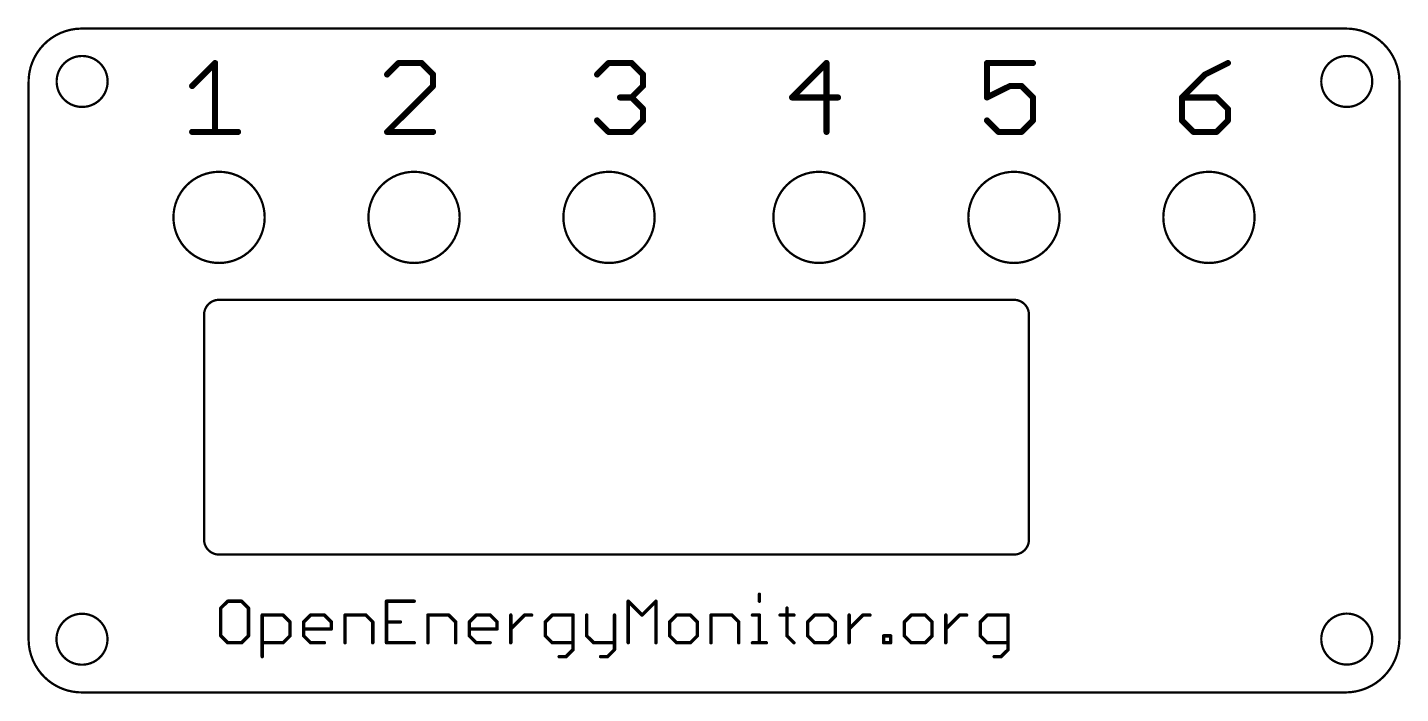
# Model space of a CAD drawing. Extents: x 1 to 175, y -47 to 184.
# Drawn here: x 1.2 to 92.8, y 0.7 to 45.2 of the extents above; entities that cross this region are included whole.
import ezdxf

# ---------------------------------------------------------------- set-up
doc = ezdxf.new("R2010")
doc.units = 0
doc.layers.add('20', color=53, linetype='CONTINUOUS')

msp = doc.modelspace()

# ---------------------------------------------------------------- linework, layer by layer
at = {"layer": '20'}
for points, const_width in [([(4.8, 45.1, 0.4142), (1.3, 41.5)], 0.15), ([(4.8, 45.1375, 1), (4.8, 45.0625)], 0.075), ([(4.8005, 45.0625, 1), (4.7995, 45.1375)], 0.075), ([(92.7, 41.6, 0.4142), (89.1, 45.1)], 0.15), ([(89.0995, 45.1375, 1), (89.1005, 45.0625)], 0.075), ([(89.1, 45.0625, 1), (89.1, 45.1375)], 0.075), ([(4.87, 39.87, 1), (4.87, 43.27, 1), (4.87, 39.87)], 0.15), ([(89.19, 39.87, 1), (89.19, 43.27, 1), (89.19, 39.87)], 0.15), ([(13.8373, 42.8007, 1), (13.6341, 42.8007)], 0.2032), ([(13.8076, 42.7289, 1), (13.6639, 42.8726)], 0.2032), ([(25.1314, 42.1063, 1), (25.275, 41.9626)], 0.2032), ([(25.9695, 42.9023, 1), (25.9695, 42.6991)], 0.2032), ([(26.0413, 42.7289, 1), (25.8976, 42.8726)], 0.2032), ([(27.5738, 42.8726, 1), (27.4301, 42.7289)], 0.2032), ([(27.502, 42.6991, 1), (27.502, 42.9023)], 0.2032), ([(28.3698, 42.0345, 1), (28.1666, 42.0345)], 0.2032), ([(28.1964, 41.9626, 1), (28.3401, 42.1063)], 0.2032), ([(39.1314, 42.1063, 1), (39.275, 41.9626)], 0.2032), ([(39.9695, 42.9023, 1), (39.9695, 42.6991)], 0.2032), ([(40.0413, 42.7289, 1), (39.8976, 42.8726)], 0.2032), ([(41.5738, 42.8726, 1), (41.4301, 42.7289)], 0.2032), ([(41.502, 42.6991, 1), (41.502, 42.9023)], 0.2032), ([(42.3698, 42.0345, 1), (42.1666, 42.0345)], 0.2032), ([(42.1964, 41.9626, 1), (42.3401, 42.1063)], 0.2032), ([(54.6036, 42.8007, 1), (54.4004, 42.8007)], 0.2032), ([(54.5738, 42.7289, 1), (54.4301, 42.8726)], 0.2032), ([(65.2032, 42.9023, 1), (65.2032, 42.6991)], 0.2032), ([(65.3048, 42.8007, 1), (65.1016, 42.8007)], 0.2032), ([(68.2682, 42.6991, 1), (68.2682, 42.9023)], 0.2032), ([(79.6903, 42.1253, 1), (79.7811, 41.9436)], 0.2032), ([(79.8076, 41.9626, 1), (79.6639, 42.1063)], 0.2032), ([(81.3137, 42.7099, 1), (81.2228, 42.8916)], 0.2032), ([(1.3375, 41.5, 1), (1.2625, 41.5)], 0.075), ([(1.2625, 41.4995, 1), (1.3375, 41.5005)], 0.075), ([(12.1314, 41.3401, 1), (12.275, 41.1964)], 0.2032), ([(28.1666, 41.2682, 1), (28.3698, 41.2682)], 0.2032), ([(28.3401, 41.1964, 1), (28.1964, 41.3401)], 0.2032), ([(42.1666, 41.2682, 1), (42.3698, 41.2682)], 0.2032), ([(42.3401, 41.1964, 1), (42.1964, 41.3401)], 0.2032), ([(66.7357, 41.3698, 1), (66.7357, 41.1666)], 0.2032), ([(66.7811, 41.1773, 1), (66.6903, 41.3591)], 0.2032), ([(67.5738, 41.3401, 1), (67.4301, 41.1964)], 0.2032), ([(67.502, 41.1666, 1), (67.502, 41.3698)], 0.2032), ([(92.7375, 41.6, 1), (92.6625, 41.6)], 0.075), ([(92.6625, 41.5995, 1), (92.7375, 41.6005)], 0.075), ([(40.7357, 40.6036, 1), (40.7357, 40.4004)], 0.2032), ([(41.5738, 40.5738, 1), (41.4301, 40.4301)], 0.2032), ([(41.4301, 40.5738, 1), (41.5738, 40.4301)], 0.2032), ([(41.502, 40.4004, 1), (41.502, 40.6036)], 0.2032), ([(52.2032, 40.6036, 1), (52.2032, 40.4004)], 0.2032), ([(52.1314, 40.5738, 1), (52.275, 40.4301)], 0.2032), ([(55.2682, 40.4004, 1), (55.2682, 40.6036)], 0.2032), ([(65.1578, 40.5928, 1), (65.2486, 40.4111)], 0.2032), ([(65.1016, 40.502, 1), (65.3048, 40.502)], 0.2032), ([(68.3698, 40.502, 1), (68.1666, 40.502)], 0.2032), ([(68.1964, 40.4301, 1), (68.3401, 40.5738)], 0.2032), ([(78.3048, 40.502, 1), (78.1016, 40.502)], 0.2032), ([(78.2032, 40.6036, 1), (78.2032, 40.4004)], 0.2032), ([(78.1314, 40.5738, 1), (78.275, 40.4301)], 0.2032), ([(80.5738, 40.5738, 1), (80.4301, 40.4301)], 0.2032), ([(80.502, 40.4004, 1), (80.502, 40.6036)], 0.2032), ([(42.3698, 39.7357, 1), (42.1666, 39.7357)], 0.2032), ([(42.1964, 39.6639, 1), (42.3401, 39.8076)], 0.2032), ([(81.3698, 39.7357, 1), (81.1666, 39.7357)], 0.2032), ([(81.1964, 39.6639, 1), (81.3401, 39.8076)], 0.2032), ([(39.275, 39.0413, 1), (39.1314, 38.8976)], 0.2032), ([(42.1666, 38.9695, 1), (42.3698, 38.9695)], 0.2032), ([(42.3401, 38.8976, 1), (42.1964, 39.0413)], 0.2032), ([(65.275, 39.0413, 1), (65.1314, 38.8976)], 0.2032), ([(68.1666, 38.9695, 1), (68.3698, 38.9695)], 0.2032), ([(68.3401, 38.8976, 1), (68.1964, 39.0413)], 0.2032), ([(78.275, 39.0413, 1), (78.1314, 38.8976)], 0.2032), ([(78.1016, 38.9695, 1), (78.3048, 38.9695)], 0.2032), ([(81.1666, 38.9695, 1), (81.3698, 38.9695)], 0.2032), ([(81.3401, 38.8976, 1), (81.1964, 39.0413)], 0.2032), ([(12.2032, 38.3048, 1), (12.2032, 38.1016)], 0.2032), ([(13.6341, 38.2032, 1), (13.8373, 38.2032)], 0.2032), ([(15.2682, 38.1016, 1), (15.2682, 38.3048)], 0.2032), ([(25.2032, 38.3048, 1), (25.2032, 38.1016)], 0.2032), ([(25.1314, 38.275, 1), (25.275, 38.1314)], 0.2032), ([(28.2682, 38.1016, 1), (28.2682, 38.3048)], 0.2032), ([(39.9695, 38.3048, 1), (39.9695, 38.1016)], 0.2032), ([(39.8976, 38.1314, 1), (40.0413, 38.275)], 0.2032), ([(41.4301, 38.275, 1), (41.5738, 38.1314)], 0.2032), ([(41.502, 38.1016, 1), (41.502, 38.3048)], 0.2032), ([(54.4004, 38.2032, 1), (54.6036, 38.2032)], 0.2032), ([(65.9695, 38.3048, 1), (65.9695, 38.1016)], 0.2032), ([(65.8976, 38.1314, 1), (66.0413, 38.275)], 0.2032), ([(67.4301, 38.275, 1), (67.5738, 38.1314)], 0.2032), ([(67.502, 38.1016, 1), (67.502, 38.3048)], 0.2032), ([(78.9695, 38.3048, 1), (78.9695, 38.1016)], 0.2032), ([(78.8976, 38.1314, 1), (79.0413, 38.275)], 0.2032), ([(80.4301, 38.275, 1), (80.5738, 38.1314)], 0.2032), ([(80.502, 38.1016, 1), (80.502, 38.3048)], 0.2032), ([(14, 29.4586, 1), (14, 35.5414, 1), (14, 29.4586)], 0.15), ([(27, 29.4586, 1), (27, 35.5414, 1), (27, 29.4586)], 0.15), ([(40, 29.4586, 1), (40, 35.5414, 1), (40, 29.4586)], 0.15), ([(54, 29.4586, 1), (54, 35.5414, 1), (54, 29.4586)], 0.15), ([(67, 29.4586, 1), (67, 35.5414, 1), (67, 29.4586)], 0.15), ([(80, 29.4586, 1), (80, 35.5414, 1), (80, 29.4586)], 0.15), ([(14, 27, 0.4142), (13, 26)], 0.1524), ([(14, 27.0381, 1), (14, 26.9619)], 0.0762), ([(14, 26.9619, 1), (14, 27.0381)], 0.0762), ([(68, 26, 0.4142), (67, 27)], 0.1524), ([(67, 27.0381, 1), (67, 26.9619)], 0.0762), ([(67, 26.9619, 1), (67, 27.0381)], 0.0762), ([(13.0381, 26, 1), (12.9619, 26)], 0.0762), ([(12.9619, 26, 1), (13.0381, 26)], 0.0762), ([(68.0381, 26, 1), (67.9619, 26)], 0.0762), ([(67.9619, 26, 1), (68.0381, 26)], 0.0762), ([(13, 11, 0.4142), (14, 10)], 0.1524), ([(13.0381, 11, 1), (12.9619, 11)], 0.0762), ([(12.9619, 11, 1), (13.0381, 11)], 0.0762), ([(67, 10, 0.4142), (68, 11)], 0.1524), ([(68.0381, 11, 1), (67.9619, 11)], 0.0762), ([(67.9619, 11, 1), (68.0381, 11)], 0.0762), ([(14, 10.0381, 1), (14, 9.9619)], 0.0762), ([(14, 9.9619, 1), (14, 10.0381)], 0.0762), ([(67, 10.0381, 1), (67, 9.9619)], 0.0762), ([(67, 9.9619, 1), (67, 10.0381)], 0.0762), ([(50.084, 7.3504, 1), (49.9697, 7.3504)], 0.1143), ([(14.1715, 6.4258, 1), (14.0572, 6.4258)], 0.1143), ([(14.0739, 6.4662, 1), (14.1547, 6.3854)], 0.1143), ([(14.5766, 6.9452, 1), (14.5766, 6.8309)], 0.1143), ([(14.617, 6.8477, 1), (14.5362, 6.9285)], 0.1143), ([(15.5416, 6.9285, 1), (15.4608, 6.8477)], 0.1143), ([(15.5012, 6.8309, 1), (15.5012, 6.9452)], 0.1143), ([(16.0206, 6.4258, 1), (15.9063, 6.4258)], 0.1143), ([(15.9231, 6.3854, 1), (16.0039, 6.4662)], 0.1143), ([(25.1637, 6.9452, 1), (25.1637, 6.8309)], 0.1143), ([(25.2209, 6.8881, 1), (25.1066, 6.8881)], 0.1143), ([(27.0129, 6.8309, 1), (27.0129, 6.9452)], 0.1143), ([(41.3347, 6.8881, 1), (41.2204, 6.8881)], 0.1143), ([(41.3179, 6.9285, 1), (41.2371, 6.8477)], 0.1143), ([(43.1838, 6.8881, 1), (43.0695, 6.8881)], 0.1143), ([(43.1671, 6.8477, 1), (43.0863, 6.9285)], 0.1143), ([(49.9697, 6.8881, 1), (50.084, 6.8881)], 0.1143), ([(51.9256, 6.4258, 1), (51.8113, 6.4258)], 0.1143), ([(4.86, 2.65, 1), (4.86, 6.05, 1), (4.86, 2.65)], 0.15), ([(16.9338, 5.9635, 1), (16.8195, 5.9635)], 0.1143), ([(16.8767, 6.0206, 1), (16.8767, 5.9063)], 0.1143), ([(18.304, 6.0039, 1), (18.2231, 5.9231)], 0.1143), ([(18.2635, 5.9063, 1), (18.2635, 6.0206)], 0.1143), ([(18.783, 5.5012, 1), (18.6687, 5.5012)], 0.1143), ([(18.6854, 5.4608, 1), (18.7662, 5.5416)], 0.1143), ([(19.5986, 5.5416, 1), (19.6794, 5.4608)], 0.1143), ([(19.6962, 5.5012, 1), (19.5819, 5.5012)], 0.1143), ([(20.1013, 6.0206, 1), (20.1013, 5.9063)], 0.1143), ([(20.1417, 5.9231, 1), (20.0609, 6.0039)], 0.1143), ([(21.0663, 6.0039, 1), (20.9855, 5.9231)], 0.1143), ([(21.0259, 5.9063, 1), (21.0259, 6.0206)], 0.1143), ([(21.5453, 5.5012, 1), (21.431, 5.5012)], 0.1143), ([(21.4478, 5.4608, 1), (21.5286, 5.5416)], 0.1143), ([(22.4585, 5.9635, 1), (22.3442, 5.9635)], 0.1143), ([(22.4014, 6.0206, 1), (22.4014, 5.9063)], 0.1143), ([(23.8287, 6.0039, 1), (23.7479, 5.9231)], 0.1143), ([(23.7883, 5.9063, 1), (23.7883, 6.0206)], 0.1143), ([(24.3077, 5.5012, 1), (24.1934, 5.5012)], 0.1143), ([(24.2101, 5.4608, 1), (24.291, 5.5416)], 0.1143), ([(25.1637, 5.5583, 1), (25.1637, 5.444)], 0.1143), ([(26.0883, 5.444, 1), (26.0883, 5.5583)], 0.1143), ([(27.9832, 5.9635, 1), (27.8689, 5.9635)], 0.1143), ([(27.9261, 6.0206, 1), (27.9261, 5.9063)], 0.1143), ([(29.3534, 6.0039, 1), (29.2726, 5.9231)], 0.1143), ([(29.313, 5.9063, 1), (29.313, 6.0206)], 0.1143), ([(29.8324, 5.5012, 1), (29.7181, 5.5012)], 0.1143), ([(29.7349, 5.4608, 1), (29.8157, 5.5416)], 0.1143), ([(30.7456, 5.5012, 1), (30.6313, 5.5012)], 0.1143), ([(30.648, 5.5416, 1), (30.7289, 5.4608)], 0.1143), ([(31.1508, 6.0206, 1), (31.1508, 5.9063)], 0.1143), ([(31.1912, 5.9231, 1), (31.1103, 6.0039)], 0.1143), ([(32.1158, 6.0039, 1), (32.0349, 5.9231)], 0.1143), ([(32.0753, 5.9063, 1), (32.0753, 6.0206)], 0.1143), ([(32.5948, 5.5012, 1), (32.4805, 5.5012)], 0.1143), ([(32.4972, 5.4608, 1), (32.578, 5.5416)], 0.1143), ([(33.508, 5.9635, 1), (33.3937, 5.9635)], 0.1143), ([(34.3754, 6.0206, 1), (34.3754, 5.9063)], 0.1143), ([(34.4158, 5.9231, 1), (34.335, 6.0039)], 0.1143), ([(34.8377, 5.9063, 1), (34.8377, 6.0206)], 0.1143), ([(35.8099, 5.5012, 1), (35.6956, 5.5012)], 0.1143), ([(35.7124, 5.5416, 1), (35.7932, 5.4608)], 0.1143), ([(36.2151, 6.0206, 1), (36.2151, 5.9063)], 0.1143), ([(36.2555, 5.9231, 1), (36.1747, 6.0039)], 0.1143), ([(37.6591, 5.9635, 1), (37.5448, 5.9635)], 0.1143), ([(37.602, 5.9063, 1), (37.602, 6.0206)], 0.1143), ([(38.5723, 5.9635, 1), (38.458, 5.9635)], 0.1143), ([(40.4215, 5.9635, 1), (40.3072, 5.9635)], 0.1143), ([(42.1617, 6.0039, 1), (42.2425, 5.9231)], 0.1143), ([(42.1617, 5.9231, 1), (42.2425, 6.0039)], 0.1143), ([(43.9994, 5.5416, 1), (44.0803, 5.4608)], 0.1143), ([(44.097, 5.5012, 1), (43.9827, 5.5012)], 0.1143), ([(44.5022, 6.0206, 1), (44.5022, 5.9063)], 0.1143), ([(44.5426, 5.9231, 1), (44.4617, 6.0039)], 0.1143), ([(45.4672, 6.0039, 1), (45.3863, 5.9231)], 0.1143), ([(45.4267, 5.9063, 1), (45.4267, 6.0206)], 0.1143), ([(45.9462, 5.5012, 1), (45.8319, 5.5012)], 0.1143), ([(45.8486, 5.4608, 1), (45.9294, 5.5416)], 0.1143), ([(46.8022, 6.0206, 1), (46.8022, 5.9063)], 0.1143), ([(46.8594, 5.9635, 1), (46.7451, 5.9635)], 0.1143), ([(48.2295, 6.0039, 1), (48.1487, 5.9231)], 0.1143), ([(48.1891, 5.9063, 1), (48.1891, 6.0206)], 0.1143), ([(48.7085, 5.5012, 1), (48.5942, 5.5012)], 0.1143), ([(48.611, 5.4608, 1), (48.6918, 5.5416)], 0.1143), ([(49.5646, 6.0206, 1), (49.5646, 5.9063)], 0.1143), ([(50.084, 5.9635, 1), (49.9697, 5.9635)], 0.1143), ([(50.0269, 5.9063, 1), (50.0269, 6.0206)], 0.1143), ([(51.4062, 6.0206, 1), (51.4062, 5.9063)], 0.1143), ([(52.3307, 5.9063, 1), (52.3307, 6.0206)], 0.1143), ([(53.2073, 5.5416, 1), (53.2881, 5.4608)], 0.1143), ([(53.3049, 5.5012, 1), (53.1906, 5.5012)], 0.1143), ([(53.71, 6.0206, 1), (53.71, 5.9063)], 0.1143), ([(53.7504, 5.9231, 1), (53.6696, 6.0039)], 0.1143), ([(54.675, 6.0039, 1), (54.5942, 5.9231)], 0.1143), ([(54.6346, 5.9063, 1), (54.6346, 6.0206)], 0.1143), ([(55.1541, 5.5012, 1), (55.0398, 5.5012)], 0.1143), ([(55.0565, 5.4608, 1), (55.1373, 5.5416)], 0.1143), ([(56.0672, 5.9635, 1), (55.9529, 5.9635)], 0.1143), ([(56.9347, 6.0206, 1), (56.9347, 5.9063)], 0.1143), ([(56.9751, 5.9231, 1), (56.8943, 6.0039)], 0.1143), ([(57.397, 5.9063, 1), (57.397, 6.0206)], 0.1143), ([(59.7504, 5.5012, 1), (59.6361, 5.5012)], 0.1143), ([(59.6528, 5.5416, 1), (59.7336, 5.4608)], 0.1143), ([(60.1555, 6.0206, 1), (60.1555, 5.9063)], 0.1143), ([(60.1959, 5.9231, 1), (60.1151, 6.0039)], 0.1143), ([(61.1205, 6.0039, 1), (61.0397, 5.9231)], 0.1143), ([(61.0801, 5.9063, 1), (61.0801, 6.0206)], 0.1143), ([(61.5996, 5.5012, 1), (61.4853, 5.5012)], 0.1143), ([(61.502, 5.4608, 1), (61.5828, 5.5416)], 0.1143), ([(62.5127, 5.9635, 1), (62.3984, 5.9635)], 0.1143), ([(63.3802, 6.0206, 1), (63.3802, 5.9063)], 0.1143), ([(63.4206, 5.9231, 1), (63.3398, 6.0039)], 0.1143), ([(63.8425, 5.9063, 1), (63.8425, 6.0206)], 0.1143), ([(64.7171, 5.5416, 1), (64.798, 5.4608)], 0.1143), ([(64.8147, 5.5012, 1), (64.7004, 5.5012)], 0.1143), ([(65.2198, 6.0206, 1), (65.2198, 5.9063)], 0.1143), ([(65.2603, 5.9231, 1), (65.1794, 6.0039)], 0.1143), ([(66.6639, 5.9635, 1), (66.5496, 5.9635)], 0.1143), ([(66.6067, 5.9063, 1), (66.6067, 6.0206)], 0.1143), ([(89.19, 2.66, 1), (89.19, 6.06, 1), (89.19, 2.66)], 0.15), ([(14.1547, 4.617, 1), (14.0739, 4.5362)], 0.1143), ([(14.0572, 4.5766, 1), (14.1715, 4.5766)], 0.1143), ([(15.9063, 4.5766, 1), (16.0206, 4.5766)], 0.1143), ([(16.0039, 4.5362, 1), (15.9231, 4.617)], 0.1143), ([(18.6687, 4.5766, 1), (18.783, 4.5766)], 0.1143), ([(18.7662, 4.5362, 1), (18.6854, 4.617)], 0.1143), ([(19.639, 5.096, 1), (19.639, 4.9817)], 0.1143), ([(19.6794, 4.617, 1), (19.5986, 4.5362)], 0.1143), ([(19.5819, 4.5766, 1), (19.6962, 4.5766)], 0.1143), ([(21.431, 5.0389, 1), (21.5453, 5.0389)], 0.1143), ([(21.4882, 4.9817, 1), (21.4882, 5.096)], 0.1143), ([(30.7289, 4.617, 1), (30.648, 4.5362)], 0.1143), ([(30.6313, 4.5766, 1), (30.7456, 4.5766)], 0.1143), ([(30.6885, 5.096, 1), (30.6885, 4.9817)], 0.1143), ([(32.4805, 5.0389, 1), (32.5948, 5.0389)], 0.1143), ([(32.5376, 4.9817, 1), (32.5376, 5.096)], 0.1143), ([(33.4104, 5.0793, 1), (33.4912, 4.9985)], 0.1143), ([(35.6956, 4.5766, 1), (35.8099, 4.5766)], 0.1143), ([(35.7932, 4.617, 1), (35.7124, 4.5362)], 0.1143), ([(38.5556, 4.617, 1), (38.4747, 4.5362)], 0.1143), ([(38.458, 4.5766, 1), (38.5723, 4.5766)], 0.1143), ([(44.0803, 4.617, 1), (43.9994, 4.5362)], 0.1143), ([(43.9827, 4.5766, 1), (44.097, 4.5766)], 0.1143), ([(45.8319, 4.5766, 1), (45.9462, 4.5766)], 0.1143), ([(45.9294, 4.5362, 1), (45.8486, 4.617)], 0.1143), ([(51.9089, 4.617, 1), (51.828, 4.5362)], 0.1143), ([(51.8113, 4.5766, 1), (51.9256, 4.5766)], 0.1143), ([(53.2881, 4.617, 1), (53.2073, 4.5362)], 0.1143), ([(53.1906, 4.5766, 1), (53.3049, 4.5766)], 0.1143), ([(55.0398, 4.5766, 1), (55.1541, 4.5766)], 0.1143), ([(55.1373, 4.5362, 1), (55.0565, 4.617)], 0.1143), ([(55.9697, 5.0793, 1), (56.0505, 4.9985)], 0.1143), ([(58.3692, 4.5766, 1), (58.2549, 4.5766)], 0.1143), ([(58.312, 4.6337, 1), (58.312, 4.5194)], 0.1143), ([(58.8315, 4.5766, 1), (58.7172, 4.5766)], 0.1143), ([(58.7743, 4.5194, 1), (58.7743, 4.6337)], 0.1143), ([(59.7336, 4.617, 1), (59.6528, 4.5362)], 0.1143), ([(59.6361, 4.5766, 1), (59.7504, 4.5766)], 0.1143), ([(61.4853, 4.5766, 1), (61.5996, 4.5766)], 0.1143), ([(61.5828, 4.5362, 1), (61.502, 4.617)], 0.1143), ([(62.4152, 5.0793, 1), (62.496, 4.9985)], 0.1143), ([(64.798, 4.617, 1), (64.7171, 4.5362)], 0.1143), ([(64.7004, 4.5766, 1), (64.8147, 4.5766)], 0.1143), ([(1.3, 4.3, 0.4142), (4.9, 0.8)], 0.15), ([(1.3375, 4.3005, 1), (1.2625, 4.2995)], 0.075), ([(1.2625, 4.3, 1), (1.3375, 4.3)], 0.075), ([(14.5766, 4.1715, 1), (14.5766, 4.0572)], 0.1143), ([(14.5362, 4.0739, 1), (14.617, 4.1547)], 0.1143), ([(15.4608, 4.1547, 1), (15.5416, 4.0739)], 0.1143), ([(15.5012, 4.0572, 1), (15.5012, 4.1715)], 0.1143), ([(16.8767, 4.1715, 1), (16.8767, 4.0572)], 0.1143), ([(18.2231, 4.1547, 1), (18.304, 4.0739)], 0.1143), ([(18.2635, 4.0572, 1), (18.2635, 4.1715)], 0.1143), ([(20.1013, 4.1715, 1), (20.1013, 4.0572)], 0.1143), ([(20.0609, 4.0739, 1), (20.1417, 4.1547)], 0.1143), ([(21.0259, 4.0572, 1), (21.0259, 4.1715)], 0.1143), ([(22.3442, 4.1143, 1), (22.4585, 4.1143)], 0.1143), ([(24.1934, 4.1143, 1), (24.3077, 4.1143)], 0.1143), ([(25.1637, 4.1715, 1), (25.1637, 4.0572)], 0.1143), ([(25.1066, 4.1143, 1), (25.2209, 4.1143)], 0.1143), ([(27.0129, 4.0572, 1), (27.0129, 4.1715)], 0.1143), ([(27.8689, 4.1143, 1), (27.9832, 4.1143)], 0.1143), ([(29.7181, 4.1143, 1), (29.8324, 4.1143)], 0.1143), ([(31.1508, 4.1715, 1), (31.1508, 4.0572)], 0.1143), ([(31.1103, 4.0739, 1), (31.1912, 4.1547)], 0.1143), ([(32.0753, 4.0572, 1), (32.0753, 4.1715)], 0.1143), ([(33.3937, 4.1143, 1), (33.508, 4.1143)], 0.1143), ([(36.2151, 4.1715, 1), (36.2151, 4.0572)], 0.1143), ([(36.1747, 4.0739, 1), (36.2555, 4.1547)], 0.1143), ([(37.5448, 3.652, 1), (37.6591, 3.652)], 0.1143), ([(37.6424, 3.6116, 1), (37.5615, 3.6924)], 0.1143), ([(37.602, 4.0572, 1), (37.602, 4.1715)], 0.1143), ([(38.9774, 4.1715, 1), (38.9774, 4.0572)], 0.1143), ([(38.937, 4.0739, 1), (39.0178, 4.1547)], 0.1143), ([(40.3072, 3.652, 1), (40.4215, 3.652)], 0.1143), ([(40.4047, 3.6116, 1), (40.3239, 3.6924)], 0.1143), ([(40.3643, 4.0572, 1), (40.3643, 4.1715)], 0.1143), ([(41.2204, 4.1143, 1), (41.3347, 4.1143)], 0.1143), ([(43.0695, 4.1143, 1), (43.1838, 4.1143)], 0.1143), ([(44.5022, 4.1715, 1), (44.5022, 4.0572)], 0.1143), ([(44.4617, 4.0739, 1), (44.5426, 4.1547)], 0.1143), ([(45.3863, 4.1547, 1), (45.4672, 4.0739)], 0.1143), ([(45.4267, 4.0572, 1), (45.4267, 4.1715)], 0.1143), ([(46.7451, 4.1143, 1), (46.8594, 4.1143)], 0.1143), ([(48.5942, 4.1143, 1), (48.7085, 4.1143)], 0.1143), ([(49.5646, 4.1715, 1), (49.5646, 4.0572)], 0.1143), ([(49.9697, 4.1143, 1), (50.084, 4.1143)], 0.1143), ([(50.4892, 4.0572, 1), (50.4892, 4.1715)], 0.1143), ([(52.2903, 4.0739, 1), (52.3711, 4.1547)], 0.1143), ([(53.71, 4.1715, 1), (53.71, 4.0572)], 0.1143), ([(53.6696, 4.0739, 1), (53.7504, 4.1547)], 0.1143), ([(54.5942, 4.1547, 1), (54.675, 4.0739)], 0.1143), ([(54.6346, 4.0572, 1), (54.6346, 4.1715)], 0.1143), ([(55.9529, 4.1143, 1), (56.0672, 4.1143)], 0.1143), ([(58.312, 4.1715, 1), (58.312, 4.0572)], 0.1143), ([(58.2549, 4.1143, 1), (58.3692, 4.1143)], 0.1143), ([(58.7172, 4.1143, 1), (58.8315, 4.1143)], 0.1143), ([(58.7743, 4.0572, 1), (58.7743, 4.1715)], 0.1143), ([(60.1555, 4.1715, 1), (60.1555, 4.0572)], 0.1143), ([(60.1151, 4.0739, 1), (60.1959, 4.1547)], 0.1143), ([(61.0397, 4.1547, 1), (61.1205, 4.0739)], 0.1143), ([(61.0801, 4.0572, 1), (61.0801, 4.1715)], 0.1143), ([(62.3984, 4.1143, 1), (62.5127, 4.1143)], 0.1143), ([(65.2198, 4.1715, 1), (65.2198, 4.0572)], 0.1143), ([(65.1794, 4.0739, 1), (65.2603, 4.1547)], 0.1143), ([(66.5496, 3.652, 1), (66.6639, 3.652)], 0.1143), ([(66.6471, 3.6116, 1), (66.5663, 3.6924)], 0.1143), ([(66.6067, 4.0572, 1), (66.6067, 4.1715)], 0.1143), ([(89.1, 0.8, 0.4142), (92.7, 4.4)], 0.15), ([(92.7375, 4.4, 1), (92.6625, 4.4)], 0.075), ([(92.6625, 4.4, 1), (92.7375, 4.4)], 0.075), ([(16.8195, 3.1897, 1), (16.9338, 3.1897)], 0.1143), ([(36.6774, 3.2469, 1), (36.6774, 3.1326)], 0.1143), ([(37.0993, 3.2301, 1), (37.1801, 3.1493)], 0.1143), ([(37.1397, 3.1326, 1), (37.1397, 3.2469)], 0.1143), ([(39.4397, 3.2469, 1), (39.4397, 3.1326)], 0.1143), ([(39.8616, 3.2301, 1), (39.9424, 3.1493)], 0.1143), ([(39.902, 3.1326, 1), (39.902, 3.2469)], 0.1143), ([(65.6821, 3.2469, 1), (65.6821, 3.1326)], 0.1143), ([(66.104, 3.2301, 1), (66.1848, 3.1493)], 0.1143), ([(66.1444, 3.1326, 1), (66.1444, 3.2469)], 0.1143), ([(4.9, 0.8375, 1), (4.9, 0.7625)], 0.075), ([(4.9005, 0.7625, 1), (4.8995, 0.8375)], 0.075), ([(89.1, 0.8375, 1), (89.1, 0.7625)], 0.075), ([(89.1, 0.7625, 1), (89.1, 0.8375)], 0.075)]:
    msp.add_lwpolyline(points, format="xyb", dxfattribs=dict(at, const_width=const_width))
for points, const_width in [([(89.1, 45.1), (4.8, 45.1)], 0.15), ([(12.2032, 41.2682), (13.7357, 42.8007)], 0.4064), ([(13.7357, 42.8007), (13.7357, 38.2032)], 0.4064), ([(25.9695, 42.8007), (25.2032, 42.0345)], 0.4064), ([(27.502, 42.8007), (25.9695, 42.8007)], 0.4064), ([(28.2682, 42.0345), (27.502, 42.8007)], 0.4064), ([(28.2682, 41.2682), (28.2682, 42.0345)], 0.4064), ([(39.2032, 42.0345), (39.9695, 42.8007)], 0.4064), ([(39.9695, 42.8007), (41.502, 42.8007)], 0.4064), ([(41.502, 42.8007), (42.2682, 42.0345)], 0.4064), ([(42.2682, 42.0345), (42.2682, 41.2682)], 0.4064), ([(54.502, 42.8007), (52.2032, 40.502)], 0.4064), ([(54.502, 38.2032), (54.502, 42.8007)], 0.4064), ([(68.2682, 42.8007), (65.2032, 42.8007)], 0.4064), ([(65.2032, 42.8007), (65.2032, 40.502)], 0.4064), ([(79.7357, 42.0345), (78.2032, 40.502)], 0.4064), ([(81.2682, 42.8007), (79.7357, 42.0345)], 0.4064), ([(1.3, 4.3), (1.3, 41.5)], 0.15), ([(25.2032, 38.2032), (28.2682, 41.2682)], 0.4064), ([(42.2682, 41.2682), (41.502, 40.502)], 0.4064), ([(65.2032, 40.502), (66.7357, 41.2682)], 0.4064), ([(66.7357, 41.2682), (67.502, 41.2682)], 0.4064), ([(67.502, 41.2682), (68.2682, 40.502)], 0.4064), ([(92.7, 4.4), (92.7, 41.6)], 0.15), ([(41.502, 40.502), (40.7357, 40.502)], 0.4064), ([(41.502, 40.502), (42.2682, 39.7357)], 0.4064), ([(52.2032, 40.502), (55.2682, 40.502)], 0.4064), ([(68.2682, 40.502), (68.2682, 38.9695)], 0.4064), ([(78.2032, 40.502), (78.2032, 38.9695)], 0.4064), ([(80.502, 40.502), (78.2032, 40.502)], 0.4064), ([(81.2682, 39.7357), (80.502, 40.502)], 0.4064), ([(42.2682, 39.7357), (42.2682, 38.9695)], 0.4064), ([(81.2682, 38.9695), (81.2682, 39.7357)], 0.4064), ([(39.9695, 38.2032), (39.2032, 38.9695)], 0.4064), ([(42.2682, 38.9695), (41.502, 38.2032)], 0.4064), ([(65.9695, 38.2032), (65.2032, 38.9695)], 0.4064), ([(68.2682, 38.9695), (67.502, 38.2032)], 0.4064), ([(78.2032, 38.9695), (78.9695, 38.2032)], 0.4064), ([(80.502, 38.2032), (81.2682, 38.9695)], 0.4064), ([(12.2032, 38.2032), (15.2682, 38.2032)], 0.4064), ([(28.2682, 38.2032), (25.2032, 38.2032)], 0.4064), ([(41.502, 38.2032), (39.9695, 38.2032)], 0.4064), ([(67.502, 38.2032), (65.9695, 38.2032)], 0.4064), ([(78.9695, 38.2032), (80.502, 38.2032)], 0.4064), ([(14, 27), (67, 27)], 0.1524), ([(13, 11), (13, 26)], 0.1524), ([(68, 26), (68, 11)], 0.1524), ([(67, 10), (14, 10)], 0.1524), ([(50.0269, 7.3504), (50.0269, 6.8881)], 0.2286), ([(14.5766, 6.8881), (14.1143, 6.4258)], 0.2286), ([(14.1143, 6.4258), (14.1143, 4.5766)], 0.2286), ([(15.5012, 6.8881), (14.5766, 6.8881)], 0.2286), ([(15.9635, 6.4258), (15.5012, 6.8881)], 0.2286), ([(15.9635, 4.5766), (15.9635, 6.4258)], 0.2286), ([(27.0129, 6.8881), (25.1637, 6.8881)], 0.2286), ([(25.1637, 6.8881), (25.1637, 4.1143)], 0.2286), ([(41.2775, 4.1143), (41.2775, 6.8881)], 0.2286), ([(41.2775, 6.8881), (42.2021, 5.9635)], 0.2286), ([(42.2021, 5.9635), (43.1267, 6.8881)], 0.2286), ([(43.1267, 6.8881), (43.1267, 4.1143)], 0.2286), ([(51.8684, 6.4258), (51.8684, 4.5766)], 0.2286), ([(16.8767, 3.1897), (16.8767, 5.9635)], 0.2286), ([(16.8767, 5.9635), (18.2635, 5.9635)], 0.2286), ([(18.2635, 5.9635), (18.7258, 5.5012)], 0.2286), ([(18.7258, 5.5012), (18.7258, 4.5766)], 0.2286), ([(19.639, 5.5012), (20.1013, 5.9635)], 0.2286), ([(19.639, 4.5766), (19.639, 5.5012)], 0.2286), ([(20.1013, 5.9635), (21.0259, 5.9635)], 0.2286), ([(21.0259, 5.9635), (21.4882, 5.5012)], 0.2286), ([(21.4882, 5.5012), (21.4882, 5.0389)], 0.2286), ([(22.4014, 4.1143), (22.4014, 5.9635)], 0.2286), ([(22.4014, 5.9635), (23.7883, 5.9635)], 0.2286), ([(23.7883, 5.9635), (24.2506, 5.5012)], 0.2286), ([(24.2506, 5.5012), (24.2506, 4.1143)], 0.2286), ([(25.1637, 5.5012), (26.0883, 5.5012)], 0.2286), ([(27.9261, 4.1143), (27.9261, 5.9635)], 0.2286), ([(27.9261, 5.9635), (29.313, 5.9635)], 0.2286), ([(29.313, 5.9635), (29.7753, 5.5012)], 0.2286), ([(29.7753, 5.5012), (29.7753, 4.1143)], 0.2286), ([(30.6885, 5.5012), (31.1508, 5.9635)], 0.2286), ([(30.6885, 4.5766), (30.6885, 5.5012)], 0.2286), ([(31.1508, 5.9635), (32.0753, 5.9635)], 0.2286), ([(32.0753, 5.9635), (32.5376, 5.5012)], 0.2286), ([(32.5376, 5.5012), (32.5376, 5.0389)], 0.2286), ([(33.4508, 4.1143), (33.4508, 5.9635)], 0.2286), ([(33.4508, 5.0389), (34.3754, 5.9635)], 0.2286), ([(34.3754, 5.9635), (34.8377, 5.9635)], 0.2286), ([(36.2151, 5.9635), (35.7528, 5.5012)], 0.2286), ([(35.7528, 5.5012), (35.7528, 4.5766)], 0.2286), ([(37.602, 5.9635), (36.2151, 5.9635)], 0.2286), ([(37.602, 3.652), (37.602, 5.9635)], 0.2286), ([(38.5151, 5.9635), (38.5151, 4.5766)], 0.2286), ([(40.3643, 5.9635), (40.3643, 3.652)], 0.2286), ([(44.5022, 5.9635), (44.0399, 5.5012)], 0.2286), ([(44.0399, 5.5012), (44.0399, 4.5766)], 0.2286), ([(45.4267, 5.9635), (44.5022, 5.9635)], 0.2286), ([(45.889, 5.5012), (45.4267, 5.9635)], 0.2286), ([(45.889, 4.5766), (45.889, 5.5012)], 0.2286), ([(46.8022, 4.1143), (46.8022, 5.9635)], 0.2286), ([(46.8022, 5.9635), (48.1891, 5.9635)], 0.2286), ([(48.1891, 5.9635), (48.6514, 5.5012)], 0.2286), ([(48.6514, 5.5012), (48.6514, 4.1143)], 0.2286), ([(49.5646, 5.9635), (50.0269, 5.9635)], 0.2286), ([(50.0269, 5.9635), (50.0269, 4.1143)], 0.2286), ([(51.4062, 5.9635), (52.3307, 5.9635)], 0.2286), ([(53.71, 5.9635), (53.2477, 5.5012)], 0.2286), ([(53.2477, 5.5012), (53.2477, 4.5766)], 0.2286), ([(54.6346, 5.9635), (53.71, 5.9635)], 0.2286), ([(55.0969, 5.5012), (54.6346, 5.9635)], 0.2286), ([(55.0969, 4.5766), (55.0969, 5.5012)], 0.2286), ([(56.0101, 4.1143), (56.0101, 5.9635)], 0.2286), ([(56.0101, 5.0389), (56.9347, 5.9635)], 0.2286), ([(56.9347, 5.9635), (57.397, 5.9635)], 0.2286), ([(60.1555, 5.9635), (59.6932, 5.5012)], 0.2286), ([(59.6932, 5.5012), (59.6932, 4.5766)], 0.2286), ([(61.0801, 5.9635), (60.1555, 5.9635)], 0.2286), ([(61.5424, 5.5012), (61.0801, 5.9635)], 0.2286), ([(61.5424, 4.5766), (61.5424, 5.5012)], 0.2286), ([(62.4556, 4.1143), (62.4556, 5.9635)], 0.2286), ([(62.4556, 5.0389), (63.3802, 5.9635)], 0.2286), ([(63.3802, 5.9635), (63.8425, 5.9635)], 0.2286), ([(65.2198, 5.9635), (64.7576, 5.5012)], 0.2286), ([(64.7576, 5.5012), (64.7576, 4.5766)], 0.2286), ([(66.6067, 5.9635), (65.2198, 5.9635)], 0.2286), ([(66.6067, 3.652), (66.6067, 5.9635)], 0.2286), ([(14.1143, 4.5766), (14.5766, 4.1143)], 0.2286), ([(15.5012, 4.1143), (15.9635, 4.5766)], 0.2286), ([(18.7258, 4.5766), (18.2635, 4.1143)], 0.2286), ([(21.4882, 5.0389), (19.639, 5.0389)], 0.2286), ([(20.1013, 4.1143), (19.639, 4.5766)], 0.2286), ([(32.5376, 5.0389), (30.6885, 5.0389)], 0.2286), ([(31.1508, 4.1143), (30.6885, 4.5766)], 0.2286), ([(35.7528, 4.5766), (36.2151, 4.1143)], 0.2286), ([(38.5151, 4.5766), (38.9774, 4.1143)], 0.2286), ([(44.0399, 4.5766), (44.5022, 4.1143)], 0.2286), ([(45.4267, 4.1143), (45.889, 4.5766)], 0.2286), ([(51.8684, 4.5766), (52.3307, 4.1143)], 0.2286), ([(53.2477, 4.5766), (53.71, 4.1143)], 0.2286), ([(54.6346, 4.1143), (55.0969, 4.5766)], 0.2286), ([(58.312, 4.1143), (58.312, 4.5766)], 0.2286), ([(58.312, 4.5766), (58.7743, 4.5766)], 0.2286), ([(58.7743, 4.5766), (58.7743, 4.1143)], 0.2286), ([(59.6932, 4.5766), (60.1555, 4.1143)], 0.2286), ([(61.0801, 4.1143), (61.5424, 4.5766)], 0.2286), ([(64.7576, 4.5766), (65.2198, 4.1143)], 0.2286), ([(14.5766, 4.1143), (15.5012, 4.1143)], 0.2286), ([(18.2635, 4.1143), (16.8767, 4.1143)], 0.2286), ([(21.0259, 4.1143), (20.1013, 4.1143)], 0.2286), ([(25.1637, 4.1143), (27.0129, 4.1143)], 0.2286), ([(32.0753, 4.1143), (31.1508, 4.1143)], 0.2286), ([(36.2151, 4.1143), (37.602, 4.1143)], 0.2286), ([(37.1397, 3.1897), (37.602, 3.652)], 0.2286), ([(38.9774, 4.1143), (40.3643, 4.1143)], 0.2286), ([(40.3643, 3.652), (39.902, 3.1897)], 0.2286), ([(44.5022, 4.1143), (45.4267, 4.1143)], 0.2286), ([(49.5646, 4.1143), (50.4892, 4.1143)], 0.2286), ([(53.71, 4.1143), (54.6346, 4.1143)], 0.2286), ([(58.7743, 4.1143), (58.312, 4.1143)], 0.2286), ([(60.1555, 4.1143), (61.0801, 4.1143)], 0.2286), ([(65.2198, 4.1143), (66.6067, 4.1143)], 0.2286), ([(66.1444, 3.1897), (66.6067, 3.652)], 0.2286), ([(36.6774, 3.1897), (37.1397, 3.1897)], 0.2286), ([(39.902, 3.1897), (39.4397, 3.1897)], 0.2286), ([(65.6821, 3.1897), (66.1444, 3.1897)], 0.2286), ([(89.1, 0.8), (4.9, 0.8)], 0.15)]:
    msp.add_lwpolyline(points, dxfattribs=dict(at, const_width=const_width))

doc.saveas('drawing.dxf')
